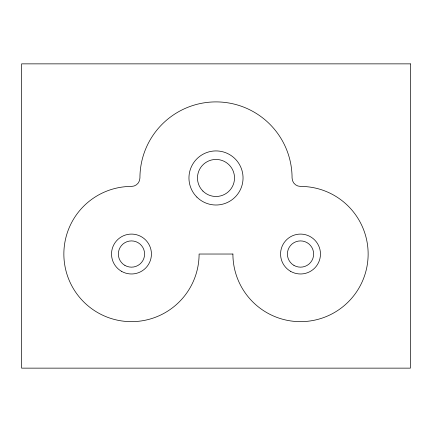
<?xml version="1.0" encoding="UTF-8"?>
<svg xmlns="http://www.w3.org/2000/svg" width="432" height="432" viewBox="0 0 432 432"><rect width="100%" height="100%" fill="white"/><g stroke="black" fill="none" stroke-linecap="round" stroke-linejoin="round"><path stroke-width="0.65" d="M410.4 63.86L21.6 63.86L21.6 368.14L410.4 368.14L410.4 63.86M232.902 254.032L199.098 254.032A67.619 67.619 0 0 1 131.479 321.651A67.619 67.619 0 0 1 63.86 254.032A67.619 67.619 0 0 1 131.479 186.419A8.451 8.451 0 0 0 139.93 177.968A76.07 76.07 0 0 1 216 101.898A76.07 76.07 0 0 1 292.07 177.968A8.451 8.451 0 0 0 300.521 186.419A67.619 67.619 0 0 1 368.14 254.032A67.619 67.619 0 0 1 300.521 321.651A67.619 67.619 0 0 1 232.902 254.032M196.873 197.089A27.049 27.049 0 0 0 242.125 184.966A27.049 27.049 0 0 0 209.002 151.837A27.049 27.049 0 0 0 196.873 197.089M202.905 191.063A18.522 18.522 0 0 0 233.89 182.758A18.522 18.522 0 0 0 211.205 160.072A18.522 18.522 0 0 0 202.905 191.063M121.505 271.312A19.948 19.948 0 0 0 151.427 254.032A19.948 19.948 0 0 0 121.505 236.758A19.948 19.948 0 0 0 121.505 271.312M124.913 265.405A13.127 13.127 0 0 0 144.607 254.032A13.127 13.127 0 0 0 124.913 242.665A13.127 13.127 0 0 0 124.913 265.405M290.547 271.312A19.948 19.948 0 0 0 320.468 254.032A19.948 19.948 0 0 0 290.547 236.758A19.948 19.948 0 0 0 290.547 271.312M293.96 265.405A13.127 13.127 0 0 0 313.648 254.032A13.127 13.127 0 0 0 293.96 242.665A13.127 13.127 0 0 0 293.96 265.405"/></g></svg>
